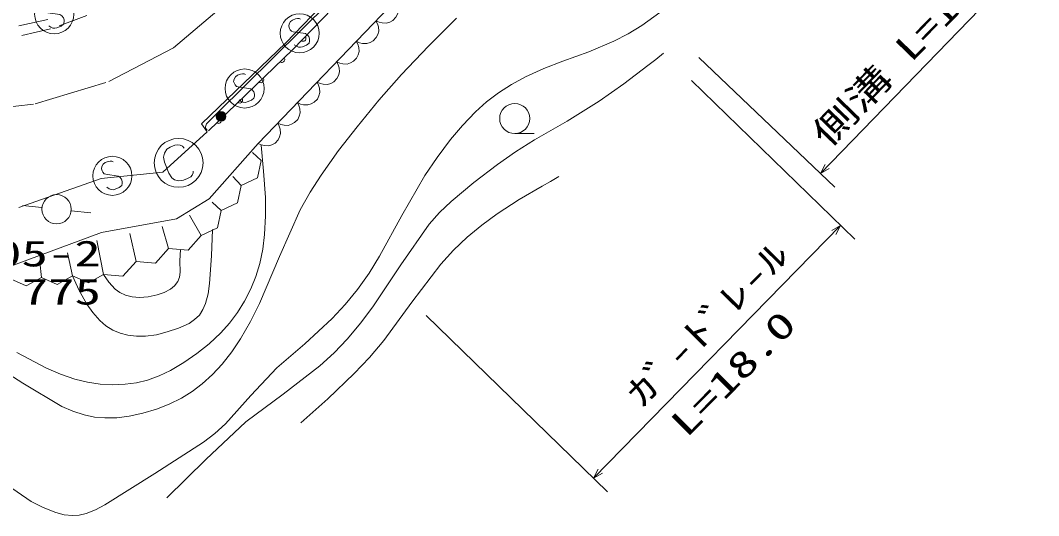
# Model space of a CAD drawing. Units: millimetres, scale not verified. Extents: x 27877 to 667877, y 22695 to 382695.
# Drawn here: x 476453 to 528313, y 242675 to 267911 of the extents above; entities that cross this region are included whole.
import ezdxf
from ezdxf.enums import TextEntityAlignment as Align

# ---------------------------------------------------------------- set-up
doc = ezdxf.new("R2010")
doc.units = ezdxf.units.MM
doc.header["$LTSCALE"] = 1000
doc.linetypes.add('USER1', pattern=[5, 3.75, -1.25])
doc.linetypes.add('USER2', pattern=[2.5, 1.5, -1])
doc.layers.add('S-SUV', color=7, linetype='Continuous', lineweight=13)
doc.layers.add('S-SUV-LWCN', color=7, linetype='Continuous', lineweight=13)
doc.styles.add('ＭＳ ゴシック', font='')
doc.styles.get('ＭＳ ゴシック').set_extended_font_data('MS Gothic')

# ---------------------------------------------------------------- blocks, each defined once
blk = doc.blocks.new('BUHIN34')
at = {"color": 7, "linetype": 'Continuous', "lineweight": 13}
for radius in [249, 220, 191, 161, 132, 97.5, 67.5, 38.8, 7.5]:
    blk.add_circle((96, -229), radius, dxfattribs=at)
blk = doc.blocks.new('BUHIN44')
at = {"color": 7, "linetype": 'Continuous', "lineweight": 13}
blk.add_lwpolyline([(550, 594), (500, 712), (412, 800), (294, 869), (150, 906), (-94, 906), (-288, 869), (-488, 731), (-606, 556), (-656, 306), (-656, -306), (-606, -569), (-512, -725), (-331, -856), (-106, -906), (131, -906), (312, -888), (406, -831), (494, -750), (531, -662)], dxfattribs=at)
blk.add_circle((0, 0), 1244, dxfattribs=at)
blk = doc.blocks.new('BUHIN45')
at = {"color": 7, "linetype": 'Continuous', "lineweight": 13}
blk.add_circle((0, 0), 746, dxfattribs=at)
blk = doc.blocks.new('BUHIN46')
at = {"color": 7, "linetype": 'Continuous', "lineweight": 13}
blk.add_lwpolyline([(310, 645), (255, 705), (180, 740), (75, 760), (-80, 760), (-210, 725), (-320, 650), (-385, 540), (-390, 425), (-385, 350), (-345, 250), (-275, 195), (270, -120), (330, -210), (370, -335), (360, -455), (325, -550), (255, -640), (100, -685), (-130, -685), (-230, -670), (-325, -625), (-405, -550), (-475, -435)], dxfattribs=at)
blk.add_circle((0, 0), 995, dxfattribs=at)
blk = doc.blocks.new('BUHIN47')
at = {"color": 7, "linetype": 'Continuous', "lineweight": 13}
blk.add_lwpolyline([(139, 56), (141, 20), (135, -14), (121, -56), (97, -85), (68, -107), (25, -125), (-11, -128), (-49, -124), (-88, -104), (-116, -84), (-139, -56)], dxfattribs=at)
blk = doc.blocks.new('BUHIN48')
at = {"color": 7, "linetype": 'Continuous', "lineweight": 13}
blk.add_lwpolyline([(137, 61), (140, 25), (136, -9), (123, -51), (100, -81), (72, -105), (30, -124), (-6, -129), (-44, -126), (-84, -108), (-113, -88), (-137, -61)], dxfattribs=at)
blk = doc.blocks.new('BUHIN158')
at = {"color": 7, "linetype": 'Continuous', "lineweight": 13}
blk.add_lwpolyline([(-659, -296), (-541, -425), (-405, -518), (-211, -605), (-31, -619), (146, -599), (351, -508), (483, -389), (593, -245), (656, -42), (674, 121), (659, 296)], dxfattribs=at)
blk = doc.blocks.new('BUHIN176')
at = {"color": 7, "linetype": 'Continuous', "lineweight": 13}
blk.add_line((-287, -709), (636, -1082), dxfattribs=at)
blk.add_circle((0, 0), 765, dxfattribs=at)

msp = doc.modelspace()

# ---------------------------------------------------------------- linework, layer by layer
at = {"layer": 'S-SUV'}
for p, q in [((499644, 276837), (489972, 266772)), ((489972, 266772), (499644, 276837)), ((500004, 276491), (490326, 266419)), ((490326, 266419), (500003, 276489)), ((488562, 261638), (500565, 274142)), ((517202, 260107), (528313, 271589)), ((492174, 268821), (486493, 263194)), ((489972, 266772), (485681, 262637)), ((489972, 266772), (485681, 262637)), ((490326, 266419), (486028, 262277)), ((486028, 262277), (490326, 266419)), ((511002, 266014), (517926, 259417)), ((518946, 256762), (510627, 264846)), ((486493, 263194), (486138, 262842)), ((485681, 262637), (485973, 262238)), ((485973, 262238), (483712, 260178)), ((486077, 258821), (488562, 261638)), ((488716, 260776), (488284, 261172)), ((488716, 260776), (488524, 259884)), ((480560, 259849), (476376, 258383)), ((483712, 260178), (480560, 259849)), ((487696, 259501), (487279, 259950)), ((488524, 259884), (487696, 259501)), ((487696, 259501), (487505, 258609)), ((484397, 257806), (486077, 258821)), ((477554, 258372), (476560, 258483)), ((486676, 258227), (486214, 258649)), ((487505, 258609), (486676, 258227)), ((479045, 258211), (480040, 258107)), ((480582, 257106), (484397, 257806)), ((485657, 256952), (485071, 257979)), ((486676, 258227), (486485, 257334)), ((484000, 256289), (483672, 257407)), ((486485, 257334), (485657, 256952)), ((505640, 244589), (518229, 257459)), ((475116, 255076), (480582, 257106)), ((482343, 255626), (482035, 257053)), ((485657, 256952), (484994, 256206)), ((480686, 254964), (480340, 256698)), ((484000, 256289), (483337, 255544)), ((484994, 256206), (484000, 256289)), ((479105, 254887), (478862, 256067)), ((477525, 254811), (477443, 255594)), ((482343, 255626), (481680, 254881)), ((483337, 255544), (482343, 255626)), ((476754, 254377), (475944, 254734)), ((477525, 254811), (476754, 254377)), ((478334, 254454), (477525, 254811)), ((479105, 254887), (478334, 254454)), ((479915, 254530), (479105, 254887)), ((480686, 254964), (479915, 254530)), ((481680, 254881), (480686, 254964)), ((497117, 252871), (506357, 243892))]:
    msp.add_line(p, q, dxfattribs=at)
at = {"layer": 'S-SUV', "linetype": 'USER1'}
for p, q in [((484249, 266516), (487659, 269392)), ((480967, 264799), (484249, 266516)), ((477211, 263653), (480967, 264799)), ((473396, 263217), (477211, 263653))]:
    msp.add_line(p, q, dxfattribs=at)
at = {"layer": 'S-SUV', "linetype": 'USER2'}
for p, q in [((479832, 268153), (477986, 267475)), ((477844, 267955), (475770, 267491)), ((477986, 267475), (475774, 266980))]:
    msp.add_line(p, q, dxfattribs=at)
at = {"layer": 'S-SUV'}
for points in [[(485959, 262312), (485930, 262349), (485904, 262396), (485889, 262450), (485886, 262494), (485892, 262545), (485909, 262594), (485932, 262632), (485960, 262666), (486138, 262842)], [(517653, 260366), (517202, 260107), (517447, 260565)], [(517776, 257202), (518229, 257459), (517981, 257002)], [(506093, 244846), (505640, 244589), (505888, 245046)]]:
    msp.add_lwpolyline(points, dxfattribs=at)
at = {"layer": 'S-SUV-LWCN'}
for points in [[(474849, 244871), (477010, 243390), (477612, 243088), (478252, 242834), (478676, 242723), (479100, 242675), (479449, 242695), (479799, 242777), (480278, 242972), (480755, 243233), (483299, 244814), (485778, 246426), (486358, 246864), (486898, 247346), (488184, 248797), (489515, 250206), (490944, 251436), (492336, 252713), (493002, 253434), (493622, 254194), (494210, 255024), (494752, 255895), (495875, 257962), (497052, 260002), (497678, 260931), (498359, 261834), (498967, 262556), (499626, 263244), (500192, 263752), (500802, 264218), (501472, 264650), (502183, 265037), (503114, 265462), (504079, 265836), (505397, 266312), (506686, 266843), (507409, 267220), (508104, 267650), (509018, 268305)], [(474656, 250646), (476585, 249419), (478561, 248233), (479119, 247991), (479703, 247804), (480226, 247699), (480760, 247653), (481372, 247667), (481988, 247742), (482689, 247891), (483383, 248101), (484029, 248356), (484654, 248668), (485196, 249002), (485707, 249389), (486235, 249869), (486728, 250399), (487221, 251023), (487671, 251689), (488176, 252569), (488629, 253481), (489643, 255885), (490710, 258260), (491211, 259157), (491765, 260026), (492657, 261275), (493601, 262493), (494714, 263841), (495871, 265148), (497238, 266603), (498660, 268029)], [(483911, 243584), (485895, 245538), (487930, 247456), (489838, 248857), (491712, 250309), (492429, 250971), (493103, 251675), (493788, 252491), (494434, 253357), (495828, 255460), (497267, 257521), (497805, 258121), (498389, 258681), (499548, 259643), (500749, 260561), (501676, 261219), (502635, 261826), (504296, 262779), (505938, 263789), (507195, 264675), (508416, 265608), (508816, 265922), (509215, 266238)], [(476269, 250991), (477776, 250196), (478492, 249889), (479232, 249637), (479866, 249480), (480523, 249380), (481148, 249344), (481783, 249368), (482360, 249448), (482922, 249586), (483521, 249802), (484101, 250076), (484780, 250473), (485439, 250929), (486068, 251435), (486657, 251988), (487104, 252482), (487508, 253019), (487875, 253608), (488194, 254235), (488448, 254866), (488645, 255517), (488798, 256251), (488894, 257008), (488942, 257944), (488931, 258892), (488843, 260219), (488712, 261546)], [(490732, 247401), (492114, 248634), (493457, 249912), (494234, 250729), (494971, 251592), (496389, 253558), (497860, 255495), (498513, 256200), (499216, 256868), (499952, 257483), (500731, 258056), (501854, 258783), (503021, 259466), (503449, 259707), (503879, 259947)], [(479105, 254887), (479442, 254155), (479835, 253444), (480137, 253019), (480492, 252624), (480814, 252348), (481168, 252123), (481532, 251968), (481927, 251866), (482374, 251813), (482830, 251819), (483380, 251895), (483929, 252033), (484499, 252226), (485042, 252473), (485329, 252663), (485569, 252894), (485754, 253170), (485890, 253483), (486019, 253977), (486092, 254502), (486186, 255913), (486232, 257261)], [(480686, 254964), (480959, 254569), (481274, 254219), (481522, 254040), (481803, 253912), (482151, 253826), (482525, 253796), (482961, 253825), (483416, 253918), (483775, 254043), (484102, 254220), (484309, 254391), (484469, 254600), (484556, 254824), (484586, 255074), (484571, 255661), (484606, 256236)]]:
    msp.add_lwpolyline(points, dxfattribs=at)

# ---------------------------------------------------------------- block references
at = {"layer": 'S-SUV', "rotation": 22}
for name, p in [('BUHIN46', (478176, 268218)), ('BUHIN158', (495063, 268411)), ('BUHIN46', (490679, 267252)), ('BUHIN158', (494063, 267369)), ('BUHIN48', (490863, 266979)), ('BUHIN158', (493063, 266327)), ('BUHIN46', (487874, 264440)), ('BUHIN47', (489788, 265901)), ('BUHIN158', (492063, 265285)), ('BUHIN47', (488714, 264866)), ('BUHIN158', (491062, 264243)), ('BUHIN47', (487639, 263830)), ('BUHIN158', (490062, 263201)), ('BUHIN176', (501630, 262910)), ('BUHIN34', (486493, 263194)), ('BUHIN47', (486565, 262794)), ('BUHIN158', (489062, 262159)), ('BUHIN44', (484512, 260648)), ('BUHIN46', (481138, 259990)), ('BUHIN45', (478299, 258289))]:
    msp.add_blockref(name, p, dxfattribs=at)

# ---------------------------------------------------------------- texts
at = {"layer": 'S-SUV', "style": 'ＭＳ ゴシック'}
for s, rotation, width, p in [('側溝 L=18.0', 45.9, 1.35, (517876, 261083)), ('ｶﾞ-ﾄﾞﾚ-ﾙ', 45.5, 1.5, (508411, 247861)), ('L=18.0', 45.2, 1.5, (510658, 246308))]:
    msp.add_text(s, height=1320, rotation=rotation, dxfattribs=dict(at, width=width)).set_placement(p, align=Align.BOTTOM_LEFT)
at = {"layer": 'S-SUV', "style": 'ＭＳ ゴシック', "width": 1.5}
for s, p in [('01605-2', (471121, 254977)), ('368.775', (471132, 253032))]:
    msp.add_text(s, height=1320, dxfattribs=at).set_placement(p, align=Align.BOTTOM_LEFT)

doc.saveas('drawing.dxf')
